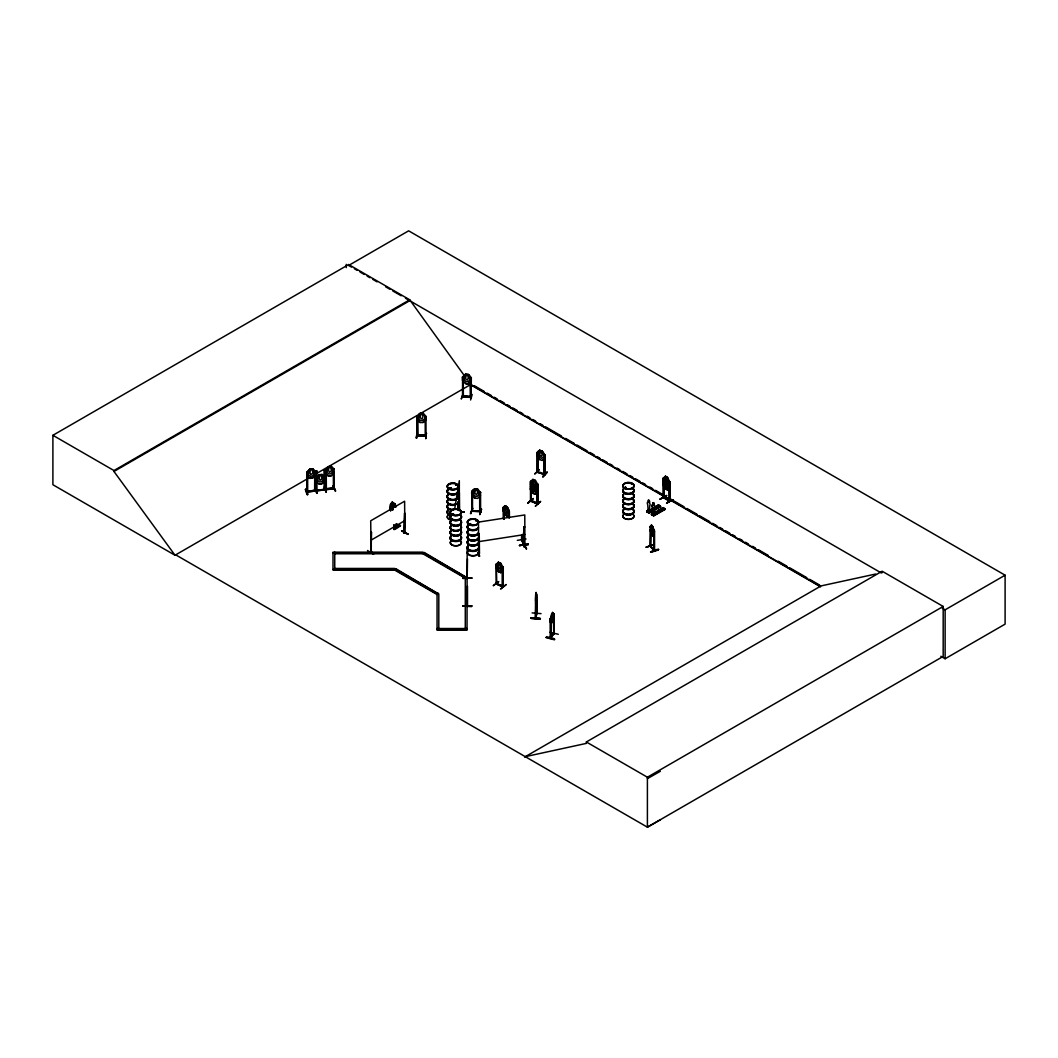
<?xml version="1.0" encoding="UTF-8"?>
<svg xmlns="http://www.w3.org/2000/svg" width="1058" height="1058" viewBox="0 0 1058 1058"><rect width="100%" height="100%" fill="white"/><g stroke="black" fill="none" stroke-linecap="round" stroke-linejoin="round"><path stroke-width="1.5" d="M450.457 539.54L450.47 539.157M531.129 618.004C559.246 619.38 511.702 617.555 540.083 618.507M531.129 618.348L540.069 618.851M653.804 530.772L654.32 550.821L650.141 546.285L650.088 526.62L650.802 527.029L650.564 546.748L650.802 530.296M544.063 454.689L543.984 474.407L543.971 454.649L544.923 454.94L544.844 474.698L537.054 472.132L537.305 452.401L537.424 471.961M545.002 474.539L537.199 472.185M649.4 511.768L649.691 505.645A1.997 1.151 60 0 0 649.4 502.907L649.4 500.632M654.082 514.466L654.466 508.29A1.997 1.151 60 0 0 654.175 505.552L653.725 502.934M503.886 507.695L503.224 507.483L504.15 507.761L503.912 519.293M535.983 596.99L535.665 598.683M390.574 510.802L390.561 504.269L391.367 504.481M663.379 478.15L664.014 498.093L663.313 497.683M664.014 497.379L663.287 497.009L669.82 501.188L669.82 481.615L669 481.483M535.665 603.523L536.393 596.95L535.771 603.523M537.226 484.167L537.438 503.595M537.199 471.471L537.848 472.41L537.887 452.652L538.086 472.238M552.197 613.389L551.813 619.128L552.289 613.415M649.493 511.715L647.8 511.067L648.673 510.538M648.078 510.71L648.739 510.776L647.919 511.107M653.011 513.315L652.574 513.857L653.302 513.54M652.905 513.778L652.733 512.879L652.945 515.034L652.402 513.17M417.116 434.798L418.055 435.764L417.87 416.006C417.526 418.294 421.666 407.026 418.584 418.598L420.568 420.529L422.526 420.608L424.47 418.849C428.146 413.347 415.622 412.316 423.002 413.414L425.951 416.587L423.055 413.268M416.945 432.973L416.244 438.197L417.341 432.947M417.355 432.643L416.746 438.224M418.082 434.878L425.964 435.155L426.03 436.108L425.964 416.349L426.043 419.669L423.015 422.499L420.013 422.512L417.037 419.233L420.013 422.512M421.031 413.731L422.01 413.771L423.015 416.455L422.01 418.981L420.079 417.698L421.031 413.665M423.015 422.499L426.057 419.603M425.184 416.31L425.25 435.856M425.713 438.197L426.387 433.013L425.832 438.554M425.713 438.607L426.427 433.053M459.132 510.326L459.317 492.592L459.556 510.366M546.153 637.59C551.152 635.686 562.578 642.92 546.166 637.511M554.432 639.587L546.325 636.982M454.795 508.263L459.317 480.702L459.317 509.89M457.717 510.009L459.317 500.275M532.121 612.899L541.035 613.627M536.089 592.467L535.454 618.626L536.38 613.521M535.467 599L535.864 618.123M536.3 594.411L536.075 592.573M535.388 618.599L535.877 594.093M536.287 613.534L535.877 617.832M535.824 618.546L536.776 613.6L536.604 594.437M530.494 501.108L530.481 481.469M531.38 500.474L530.508 500.368L531.116 501.399L531.42 489.814M651.887 526.064L651.437 529.595L652.35 531.79L651.966 526.038M448.989 488.465L450.734 488.465M450.073 488.836C447.64 488.399 451.501 488.135 449.994 488.77M450.47 488.809L449.994 487.923M455.813 484.577L456.606 484.908L455.707 484.987M455.813 484.948L456.553 484.696M453.022 514.373L452.335 514.214L452.996 513.99M458.908 510.353L459.304 510.75M470.744 523.922L469.607 524.398L469.99 523.736M469.765 524.649L470.532 524.173M470.836 524.292L470.612 524.517M475.836 520.681L476.603 520.351M475.783 520.615L476.682 520.681M631.798 483.771L631.388 484.392M550.53 618.216L550.239 621.787L551.403 623.294L553.757 616.986L553.85 613.891L552.593 612.37L550.332 618.705M552.686 621.694L553.85 616.999M496.149 583.262C497.339 582.482 495.805 585.378 496.89 583.302M502.457 586.039L503.357 586.899L496.096 583.923L496.281 564.205L496.81 584.241L496.744 583.5M503.291 567.286L502.338 567.181L503.291 567.286L503.172 587.045L502.378 586.185M505.869 506.61L505.235 510.207L506.504 512.257L507.166 510.128L505.936 506.57M367.496 550.491L373.633 554.313M391.526 508.012L393.325 503.211L394.66 506.716M393.88 506.808L393.259 506.359L392.584 509.982M465.48 383.432L468.403 383.869C475.24 376.172 468.562 386.567 465.427 383.499L462.452 380.153L462.478 376.992M468.429 374.506L469.805 380.166L467.887 381.806L465.956 381.607L463.999 379.558L465.427 374.188L468.429 374.506L471.379 377.918L470.4 377.627L470.532 397.477L470.387 377.64M463.483 395.983L462.756 395.666M463.325 393.946L461.248 399.011L463.285 393.55M463.364 376.926L462.597 377.032L462.518 396.618L471.405 397.332L470.625 396.486M463.391 395.97L463.364 396.697L463.245 376.899M463.549 395.798L470.546 396.512M472.199 394.462L470.585 399.977M472.609 491.692L471.842 491.586L472.622 491.467M474.698 488.889L477.594 489.193L479.036 494.721L477.118 496.374L475.187 496.176L473.243 494.126L474.698 488.889L471.789 491.639M480.517 495.541L477.647 498.437L474.711 497.987M477.594 489.193L474.645 488.809C470.162 490.714 470.995 495.832 474.698 498.04M472.516 508.104L470.479 513.566L472.569 508.514M470.982 513.619L472.569 508.104M472.635 510.538L471.762 511.186L480.649 511.9M472.635 511.252L471.828 510.948M479.644 492.459L480.557 492.314L479.644 492.195L479.697 511.979L480.596 512.072L480.557 492.314M479.856 511.781L480.477 511.847M480.477 511.133L472.728 510.75L480.649 511.186M481.443 509.03L479.829 514.545L481.483 509.07M479.829 514.545L481.496 509.374M654.175 544.844L646.028 547.158L654.201 544.566M498.344 565.435L499.164 563.068M533.708 484.657L532.928 488.36L534.515 490.198L535.335 487.963L533.655 484.709M310.801 469.435L309.862 472.199L310.801 474.645L312.745 473.204L312.745 471.842L311.766 469.316L310.774 469.382M329.355 467.133L328.416 469.897L329.355 472.357L331.299 470.903L331.299 469.54L330.321 467.014L329.342 467.081M550.623 617.925L550.623 638.371C549.803 637.604 555.093 630.793 553.85 634.02M553.797 633.57L550.372 638.186M551.006 637.908L550.689 618.242M553.903 634.033L554.088 614.063M540.466 451.078L539.633 454.821L541.312 456.58L542.185 454.305L540.519 451.039M524.08 527.135L524.861 527.016L523.988 526.963L524.094 546.761L524.94 546.602L524.768 514.955L478.467 522.11L478.666 553.797L479.419 553.612L479.248 533.88L479.314 553.651M521.594 539.977L523.617 544.963L523.419 533.034M523.419 544.46L521.925 535.031M523.961 544.91L521.951 539.871L523.922 544.103M536.684 614.01L536.697 593.961M328.337 466.723L326.962 472.41L328.906 474.01L330.823 473.772L332.728 471.696L331.313 466.353L328.337 466.723L325.428 470.241L326.406 469.897M647.932 510.723L648.369 512.27M652.693 502.828L653.646 502.695M652.455 513.54L654.849 514.955L654.69 514.003L653.513 515.365L651.728 514.32L652.892 512.971M477.753 552.342L479.605 556.191L477.978 553.704M479.525 556.124L478.388 553.281M498.331 562.38L497.154 567.233L498.728 569.773L500.302 570.46L501.849 569.283L500.685 563.398L498.358 562.234L496.281 564.205M554.114 633.649L550.57 637.842M305.418 489.497C307.375 487.593 309.214 502.59 305.418 489.497L307.666 494.496L305.855 489.06M316.633 493.041L315.125 488.214M315.125 487.936L317.069 493.385L314.742 487.963M324.409 487.064L325.983 492.234M532.862 483.982L531.711 488.822L533.325 491.322L534.938 491.983L536.538 490.78L535.335 483.532L533.708 480.226L532.928 483.929L534.515 485.767L535.335 484.895L537.781 488.994L537.689 492.036L535.374 494.165L532.822 493.2C527.558 483.03 531.433 494.403 535.335 494.06M539.62 450.404L538.35 455.35L540.056 457.77L541.762 458.339L543.442 457.056L543.442 454.728L542.185 451.25L539.633 450.258L542.265 451.131L544.87 455.099L542.185 451.25M493.345 585.762L498.781 581.662M527.955 503.039L533.1 498.794M663.921 498.106L664.173 484.881M306.82 491.904L315.668 490.991M315.668 490.277L314.702 491.11L315.496 490.066M314.636 490.938L314.755 471.339L315.615 471.484L314.768 471.59M316.091 490.753L324.951 489.841M323.907 489.074L324.171 489.999L324.687 488.928M325.375 488.889L333.958 487.778L334.063 488.77M325.375 489.603L334.05 488.492M334.116 488.016L333.349 488.571M539.316 469.686L534.832 473.878M536.644 613.997L536.3 593.842M371.067 551.668L371.503 532.465L370.71 532.677L371.503 532.465M404.368 533.113L404.619 513.104L404.328 533.166L404.368 532.399M650.564 546.034L650.802 546.616M653.897 549.697L653.897 550.411L654.294 549.578M653.897 550.358L653.778 530.521L654.558 531.103L654.558 550.689L650.419 546.192L653.857 549.803M455.853 484.564L456.13 484.498M453.644 514.32L452.083 514.32M470.453 524.332L470.294 523.617M625.318 487.275L624.683 487.857M625.728 488.095L625.463 487.222L625 487.976M655.272 508.435L654.862 507.734M659.2 511.318L658.79 511.133M550.98 618.308L550.279 618.666L550.345 638.291M558.32 634.297L550.015 632.248M479.248 553.453L478.375 552.884L479.419 553.109M479.314 552.937L478.494 553.083M306.873 472.542L309.782 469.011L312.784 468.707L315.72 471.445L315.575 491.005L306.886 492.076L306.913 472.318L307.852 472.199M306.873 475.65L309.809 478.388L312.718 477.885L315.615 474.539M309.782 478.335L312.784 478.018L315.72 474.553M316.157 478.216L319.066 474.698L322.055 474.381L323.444 479.671L321.539 481.76L319.622 481.998L317.691 480.385L319.132 474.83L316.13 478.163M316.13 481.271L319.08 484.061L322.055 483.704L324.872 480.16M319.08 484.061L322.016 483.625L324.991 480.226M325.414 473.296L328.364 476.087L331.339 475.716L334.249 472.199M650.048 526.725L651.49 525.046L654.558 531.103M316.183 471.167L316.157 490.938L316.183 471.167L316.977 471.075L316.977 490.886L316.964 490.145M324.951 489.127L324.079 489.285M325.467 488.889L333.191 488.135M326.248 489.709L326.248 488.994M539.633 450.258C535.123 451.938 536.909 457.122 539.58 459.622L542.265 460.442L544.738 458.207M537.067 455.654L539.673 459.503M544.923 454.94L544.764 474.711M542.185 460.402L544.87 458.207M537.848 471.696L537.213 471.233L537.067 472.106M538.086 471.723L544.844 473.984M543.984 473.905L544.764 473.958M543.098 476.973L547.277 472.357M542.728 476.484L547.184 471.974L542.754 476.827M462.452 377.045L465.427 374.188L468.403 374.558L471.26 377.984M505.274 505.645L503.224 507.483C507.866 502.418 501.664 511.702 505.552 513.236L506.848 514.082L508.118 513.09L508.118 510.763L507.166 507.073L505.274 505.645L507.271 506.98L509.242 511.384L509.163 517.891M509.242 514.492C508.567 518.764 502.471 512.694 507.271 516.291M371.503 552.038L370.75 551.482M370.75 552.197L371.583 552.038M404.804 532.862L404.619 501.214L370.71 520.787L371.067 552.382M393.259 508.475C389.489 502.973 397.967 508.647 392.544 505.459L390.561 507.311M669.82 481.615L669.661 501.36L663.379 497.723L663.287 478.071L665.403 476.193L667.558 477.436L669.688 481.774M668.921 481.443L669.542 488.055L667.426 489.933L665.27 488.69L663.141 484.366L663.141 481.258L665.337 479.34L666.051 477.132L666.752 477.528L667.466 480.596L666.752 482.752L665.376 480.755L665.27 479.38L667.453 480.649L668.484 486.627L667.122 487.672L665.72 486.865L664.331 484.22L665.376 479.446L663.221 481.324M667.426 489.933L669.476 487.989M503.092 570.487L500.685 572.55L498.292 571.584L495.964 567.392M503.172 567.445L500.778 563.292L498.292 562.274L498.292 571.584L500.778 572.603L503.119 570.593M530.508 489.06L530.428 485.953L532.915 483.942M535.335 489.629L537.808 487.513M531.5 500.751L537.874 504.058L537.795 484.458L535.427 480.372L536.538 486.349L534.938 487.553L533.325 486.892L531.711 484.392L532.941 479.367L530.428 481.522L530.428 484.63L532.875 488.717L535.427 489.682L537.834 487.619M531.42 486.561L531.076 481.8M531.42 481.668L531.116 501.399M530.508 486.006L532.875 483.837L535.374 484.855L537.834 488.941M537.305 484.035L537.967 484.313L537.028 484.207L537.054 503.727L537.662 503.33M532.875 488.717L535.388 489.589M528.021 503.132L533.166 498.477L528.021 502.722M531.513 500.527L537.411 502.907M540.585 501.505L535.48 506.108M535.374 506.108L540.532 501.452M495.898 564.337L496.03 567.405M500.778 563.292L500.778 572.603M503.039 567.472L503.092 587.005L496.096 583.923M506.002 584.505L500.54 589.028L506.055 584.862M452.11 514.029L453.697 514.148M469.236 523.922L469.99 523.617M647.43 512.231L646.888 510.855L648.051 510.181M657.19 505.579C662.11 509.176 655.14 503.992 658.645 505.446M647.403 512.217L658.777 505.314L646.716 511.808M648.871 513.064L660.483 506.134L658.354 504.904M648.475 512.826L660.628 506.584L649.123 513.196L648.845 511.979L650.009 511.305L650.167 512.244M658.354 505.076L660.483 506.134M648.845 513.024L660.509 506.398M651.424 514.545L652.733 512.879M662.903 507.919C659.861 507.628 667.069 511.424 661.872 508.276M651.807 514.743L663.445 508.012L652.112 514.942M665.191 509.096L653.434 515.669M664.622 508.898L653.103 515.484M653.513 515.722L654.849 514.095M417.183 435.552L425.964 435.87M417.249 435.05L425.911 435.407M425.911 436.121L417.09 435.751L417.183 415.979M404.196 533.179L404.83 513.223M401.59 530.878L408.335 534.316L401.947 530.666M370.71 551.456L371.57 551.284M404.566 532.677L403.984 533.047L404.632 532.624M175.787 554.881L175.099 555.291L52.9 484.736L52.9 435.301L348.664 264.54L409.724 299.784L464.965 376.503M348.664 264.54L348.664 265.452L408.639 230.829L1005.1 575.195L1005.1 624.127L945.125 658.75L940.84 656.264M52.9 435.301L113.96 470.546L409.724 299.784M660.351 819.791L647.403 827.171L175.707 554.842L175.006 555.238L113.96 471.458L409.724 300.697M175.006 555.238L309.703 477.475M315.403 474.182L471.471 384.08M390.349 510.485L390.495 504.19L392.611 502.312L394.727 503.621L396.181 506.451M370.71 540.36L404.619 520.787M400.506 525.773C387.307 535.229 397.081 523.763 400.506 525.786M393.801 529.251L400.162 525.178M400.241 525.588L393.841 528.907M333.006 569.455L394.687 569.455L395.917 568.741L438.303 593.816L397.332 570.169M334.751 553.162L422.935 553.162L424.179 552.435L466.552 577.509L424.179 553.043L422.935 553.757L334.751 553.77M438.303 593.207L437.06 593.922L394.687 569.455M466.552 576.901L465.308 577.615L465.282 629.14M663.221 478.11L663.789 478.216M663.141 481.258L665.442 485.45L667.492 486.786L669.688 484.868L667.386 480.689M666.685 480.676L667.466 485.067L666.051 485.463C665.125 484.643 664.874 479.367 666.752 480.636M663.141 484.366L665.337 488.651L667.492 489.894M665.337 485.543L663.287 481.178M649.4 502.907L649.493 501.095M666.593 495.382L659.888 499.257L666.593 495.792M666.553 495.66L660.245 499.059M652.469 507.139L652.376 507.192A1.997 1.151 60 0 1 652.667 504.785L652.76 504.732A1.997 1.151 60 0 0 652.469 507.139L652.521 513.474M648.21 510.273L646.888 510.855M655.246 506.703C660.919 509.242 652.786 507.113 656.41 506.028L658.539 507.417L656.41 506.028M658.909 505.605L646.874 511.702L649.136 513.209M658.79 505.42L647.456 512.231M669.053 500.328L669.582 501.36M650.167 511.398L648.845 511.979M648.422 512.786L660.073 506.055M669.092 481.337L669.502 501.307M669.185 500.315C654.942 492.473 673.734 502.854 669.225 500.103M673.311 499.654L666.593 503.132L671.724 499.852M671.724 500.117L666.685 503.132M666.593 503.132L671.764 500.196M657.732 510.67C663.406 513.209 655.259 511.093 658.896 509.996L661.012 511.226M659.928 509.401C665.601 511.953 657.468 509.824 661.091 508.726L663.221 510.128L661.091 508.726M651.397 514.505L663.035 507.774L665.337 509.282L653.804 515.894L651.569 514.4L663.472 508.118M653.381 515.656L665.165 508.832L663.035 507.602M524.609 757.078L821.074 585.907L875.693 574.031M525.297 756.668L586.357 743.39L586.357 741.975L882.121 571.214L943.181 606.459L943.181 656.41L647.403 827.171L647.403 777.22L943.181 606.459M882.121 572.629L881.433 573.039L405.465 298.237M942.294 608.178L945.125 609.818L1005.1 575.195M647.403 778.648L660.351 771.269M307.785 472.45L306.979 472.503L307.071 492.089M507.271 506.98C510.657 512.284 507.39 509.691 508.634 517.534M503.224 510.591L505.274 514.955L503.224 510.591L503.304 507.443L503.383 518.949M462.65 395.705L463.457 395.798M471.233 396.803L463.549 396.009M471.894 510.273L472.767 510.34M450.43 488.703L449.081 488.505M469.726 523.657L469.382 524.517M624.709 488.069L626.032 488.069M655.166 508.382L654.69 508.488M658.896 510.67L660.007 510.842L658.896 511.08M371.279 551.919L371.279 532.346M544.143 473.548L544.91 473.772M651.49 525.046L652.812 526.672L653.5 530.468L652.588 533.655C648.448 532.862 653.289 522.11 650.128 526.699L650.525 527.122M652.812 526.672L654.333 531.222M651.516 534.303L649.996 529.754L652.918 535.903M646.213 547.29L653.989 544.685M650.723 552.25C665.773 548.573 655.748 548.308 650.723 552.197M524.781 545.915L524.186 546.034M530.68 500.937L538.059 503.886L537.967 484.313M307.68 491.296L307.68 492.01L307.653 472.212M326.38 489.709L326.221 469.924M476.325 520.681L476.06 520.615M624.894 488.069L625.873 488.135M654.862 508.62L655.166 507.84M425.25 435.155L425.038 436.055M537.305 471.26L537.993 471.471M326.3 470.136L325.533 470.202L325.48 489.814L334.235 488.69L334.077 468.959L333.283 469.051L333.442 488.822M472 510.234L471.921 511.199L471.894 491.415M479.327 534.052L478.547 534.184M523.789 543.905L526.58 548.917L523.829 543.746M524.054 545.756L524.861 545.69M524.861 546.404L524.173 546.721M530.759 500.963L530.759 489.55M537.755 504.031L530.627 501.175M478.467 541.683L524.768 534.528M517.336 540.347L526.024 538.998M528.167 544.024L519.385 545.531L528.259 544.566M496.215 583.751L496.414 583.051M503.053 586.304L496.81 583.725L502.563 586.039M309.782 469.011L308.407 474.698L310.338 476.312L312.269 476.074L314.173 473.997L312.732 468.787L309.849 469.144L306.913 472.318M328.403 466.856L331.299 466.499M324.171 489.999L323.999 470.202L324.793 470.109L324.859 489.854L316.355 490.938M316.249 471.352L316.977 471.075M324.859 470.281L323.999 470.202M333.323 469.289L334.077 468.959M325.428 473.349L328.39 475.941L331.339 475.716M333.257 486.072L335.624 491.084L333.376 486.006M314.636 490.423L306.886 491.362M401.643 530.772L408.084 534.422M524.742 545.69L524.742 546.404M625.238 487.328L626.296 487.685M625.027 487.817L625.926 487.421M452.295 514.532L453.327 514.135M470.149 524.424L469.289 524.318M659.2 510.578L659.941 510.75M393.695 525.641L396.869 527.479L396.803 524.186M316.368 490.251L323.973 489.457L316.289 490.224M317.069 489.92L317.069 490.634M307.084 491.401L314.636 490.224M307.666 491.785L307.799 491.071M471.167 396.803L471.154 397.544L471.313 377.746M471.154 397.544L462.677 396.631M480.53 512.112L480.398 511.371M417.91 416.217L417.156 416.151L417.183 435.751M325.626 489.788L325.467 470.03M467.477 558.862L467.173 578.951M462.822 578.276L471.815 578.223M467.477 586.066L467.517 605.612M471.815 605.758L462.835 606.181L471.815 606.446L462.835 606.168L471.815 605.745L462.835 605.811M333.006 552.765L422.935 552.765M334.751 568.45L394.687 568.45L394.687 570.064L437.06 594.53M467.028 577.615L465.282 577.615L422.935 553.149M467.028 578.223L465.282 578.223L422.935 553.757L422.935 552.157L333.006 552.157L333.006 570.064L394.687 570.064L395.917 568.741M437.06 628.518L467.028 628.518M437.06 629.536L467.028 629.536M654.122 550.226L654.624 550.702L654.585 549.895M460.971 511.794L463.999 512.072M535.877 593.525L535.983 595.628M535.665 594.212L535.454 599.04M531.129 618.388L540.083 618.917M471.921 510.485L472.529 510.551M650.419 546.192L654.254 550.305M479.724 511.292L479.79 512.019M523.736 543.574L526.223 548.917M333.27 485.662L335.267 491.084M450.02 488.042L449.716 488.77M552.58 612.476L553.149 617.065L551.615 621.006L550.861 620.2L551.522 614.063M550.239 621.787L551.522 623.215M537.147 452.56L537.861 452.626M538.958 469.633L534.898 473.865M396.776 526.765L393.907 525.006M396.671 527.439L396.221 526.421M532.875 479.406L535.427 480.372M653.46 502.563L652.667 504.785M499.098 563.107L500.685 567.815L499.098 568.331L498.344 566.797M498.45 581.583L493.385 585.471M648.197 510.882L647.694 504.481A1.997 1.151 60 0 1 647.985 502.087L648.078 500.275M348.664 265.452L351.507 267.092M354.351 268.732L357.194 270.372M360.024 272.012L364.283 274.472M367.126 276.112L369.969 277.751M372.813 279.391L377.071 281.851M385.588 286.771L389.847 289.231M392.69 290.871L401.207 295.777M474.328 385.72L484.313 391.486M487.169 393.14L491.454 395.613M494.298 397.253L497.154 398.906M500.011 400.546L504.296 403.019M507.152 404.672L509.996 406.325M512.852 407.965L517.137 410.438M519.994 412.091L522.837 413.731M527.122 416.204L529.979 417.857M532.835 419.497L535.679 421.15M539.964 423.623L542.82 425.263M545.677 426.916L561.375 435.975M565.646 438.448L574.216 443.395M577.06 445.034L587.058 450.801M589.901 452.454L594.186 454.927M597.043 456.567L599.899 458.22M602.756 459.873L607.028 462.333M609.884 463.986L612.741 465.639M617.012 468.099L619.869 469.752M622.726 471.405L627.01 473.878M629.867 475.518L632.71 477.171M635.567 478.811L639.852 481.284M642.709 482.937L645.552 484.577M649.837 487.05L652.693 488.703M655.55 490.343L664.107 495.289M668.391 497.763L684.09 506.822M686.933 508.475L696.931 514.241M699.774 515.881L709.773 521.66M712.616 523.3L716.901 525.773M719.757 527.426L722.614 529.066M725.471 530.719L729.742 533.192M732.599 534.832L735.455 536.485M739.727 538.958L742.584 540.598M745.44 542.251L748.297 543.891M752.582 546.364L755.425 548.018M758.282 549.657L768.267 555.437M778.265 561.203L786.821 566.136M789.678 567.789L806.804 577.668M809.648 579.321L819.646 585.087M820.373 586.317L470.784 384.477L468.839 381.819M469.845 384.345L820.585 586.846M654.214 507.298L656.33 508.514M648.369 510.842L647.628 510.525L647.628 511.953M647.046 511.622L648.845 512.654M393.695 525.138L396.988 526.54M393.907 525.522L397.107 527.32L397.028 524.054M586.357 741.975L647.403 777.22M502.457 586.74L502.643 567.009M523.829 544.46L523.723 532.994M648.699 499.918L649.308 500.672M663.313 497.763L663.591 478.031M331.313 466.353L334.275 469.144M462.597 396.605L462.558 395.705M477.661 489.06L480.596 492.525M471.709 494.655L474.645 498.12M530.561 484.577L532.981 488.611M392.928 509.89L391.526 507.232C394.515 494.747 388.312 507.628 390.799 510.67M667.426 480.623L669.542 484.948M396.102 506.491L394.687 503.595L395.692 507.311M391.156 504.494L391.156 509.493M477.938 553.744L479.129 556.257M528.259 544.645L528.154 543.957M324.899 477.171L322.016 474.473M324.449 486.759L326.353 492.234M535.52 600.481L535.718 601.209L535.983 592.573M522.176 540.307L521.806 535.52M654.148 503.568L654.175 505.552A1.997 1.151 60 0 1 654.373 508.343M523.393 543.799L523.34 544.526M522.123 540.321L522.11 535.48M945.125 609.818L945.125 658.75M669.251 481.284L669.251 500.857M654.69 514.003L654.69 514.691M650.009 511.305L650.009 511.979M553.757 613.878L553.744 634.112L553.44 614.076M530.759 481.39L530.759 486.283M523.988 526.963L523.988 546.735M521.62 535.07L521.554 540.03M509.401 511.239L509.401 517.772M508.858 510.895L508.858 517.415M504.15 512.654L504.15 519.174M503.621 507.404L503.621 518.83M502.325 566.916L502.471 586.793M472.529 511.292L472.49 491.706M467.173 546.973L467.028 630.145L437.06 630.145L437.06 593.922L438.805 593.922L438.805 629.14M396.446 523.723L396.221 527.188L396.221 523.842M370.935 532.809L370.935 552.382M346.27 264.355L346.27 267.595M334.751 552.157L334.751 570.064M333.191 487.923L333.191 488.637M324.793 470.109L324.793 489.92M315.522 471.26L315.509 491.071M113.96 470.546L113.96 471.458M458.326 495.951A5.687 3.28 0 0 1 458.326 497.657M456.844 499.125A5.687 3.28 0 0 1 449.372 499.402A5.687 3.28 0 0 1 447.904 495.157M458.431 497.115A5.594 3.227 0 0 1 458.233 497.961M456.791 499.402A5.594 3.227 0 0 1 449.425 499.68A5.594 3.227 0 0 1 447.984 495.501M456.791 503.621A5.594 3.227 0 0 1 449.425 503.899A5.594 3.227 0 0 1 447.984 499.72M456.805 503.753A5.621 3.24 0 0 1 449.412 504.031A5.621 3.24 0 0 1 447.97 499.839M458.431 501.651A5.607 3.24 0 0 1 458.246 502.497M456.791 503.939A5.607 3.24 0 0 1 449.412 504.216A5.607 3.24 0 0 1 447.97 500.037M456.844 493.729A5.687 3.28 0 0 1 449.372 494.007A5.687 3.28 0 0 1 447.904 489.761M448.804 489.087A5.687 3.28 0 0 1 451.356 488.227M458.326 490.555A5.687 3.28 0 0 1 458.326 492.248M458.431 496.215A5.607 3.24 0 0 1 458.246 497.048M456.791 498.503A5.607 3.24 0 0 1 449.412 498.781A5.607 3.24 0 0 1 447.97 494.589M458.431 491.719A5.594 3.227 0 0 1 458.233 492.552M457.678 493.332A5.594 3.227 0 0 1 450.034 494.509A5.594 3.227 0 0 1 447.984 490.105M448.87 489.431A5.594 3.227 0 0 1 451.382 488.598M456.844 498.847A5.687 3.28 0 0 1 449.372 499.125A5.687 3.28 0 0 1 447.904 494.88M458.326 495.673A5.687 3.28 0 0 1 458.326 497.379M458.326 490.277A5.687 3.28 0 0 1 458.326 491.97M457.757 492.764A5.687 3.28 0 0 1 449.994 493.967A5.687 3.28 0 0 1 447.904 489.484M448.804 488.809A5.687 3.28 0 0 1 451.356 487.95M458.431 490.806A5.607 3.24 0 0 1 458.246 491.653M457.691 492.433A5.607 3.24 0 0 1 450.02 493.61A5.607 3.24 0 0 1 447.97 489.193M448.87 488.518A5.607 3.24 0 0 1 451.382 487.685M451.356 515.365A5.687 3.28 0 0 1 447.904 510.551M451.382 515.63A5.594 3.227 0 0 1 447.984 510.895M451.382 519.848A5.594 3.227 0 0 1 447.984 515.114M458.418 502.153A5.581 3.227 0 0 1 458.22 502.986M455.628 504.944A5.581 3.227 0 0 1 448.883 504.428A5.581 3.227 0 0 1 447.997 500.54M451.382 520.152A5.594 3.227 0 0 1 447.984 515.418M457.757 505.155A5.687 3.28 0 0 1 457.757 508.435M452.824 510.075A5.687 3.28 0 0 1 447.904 505.155M451.382 514.73A5.607 3.24 0 0 1 447.97 509.982M457.678 505.499A5.594 3.227 0 0 1 457.678 508.726M452.824 510.34A5.594 3.227 0 0 1 447.984 505.499M451.356 515.087A5.687 3.28 0 0 1 447.904 510.273M457.757 504.878A5.687 3.28 0 0 1 457.757 508.157M452.824 509.797A5.687 3.28 0 0 1 447.904 504.878M457.691 504.587A5.607 3.24 0 0 1 457.691 507.827M455.628 509.004A5.607 3.24 0 0 1 448.87 508.501A5.607 3.24 0 0 1 447.97 504.587M478.454 533.364A5.687 3.28 0 0 1 470.784 535.546A5.687 3.28 0 0 1 468.033 530.865M478.375 533.668A5.607 3.24 0 0 1 470.81 535.811A5.607 3.24 0 0 1 468.099 531.209M468.139 535.441A5.568 3.214 0 0 0 470.823 540.016A5.621 3.24 0 0 0 478.388 538.006A5.568 3.214 0 0 1 470.823 540.016A5.621 3.24 0 0 1 468.099 535.533M478.388 538.416A5.621 3.24 0 0 1 470.81 540.572A5.621 3.24 0 0 1 468.099 535.956M478.454 527.955A5.687 3.28 0 0 1 470.784 530.137A5.687 3.28 0 0 1 468.033 525.469M478.361 532.756A5.594 3.227 0 0 1 470.823 534.912A5.594 3.227 0 0 1 468.112 530.309M478.361 528.259A5.594 3.227 0 0 1 470.823 530.415A5.594 3.227 0 0 1 468.112 525.813M478.454 533.087A5.687 3.28 0 0 1 470.784 535.269A5.687 3.28 0 0 1 468.033 530.587M478.454 527.678A5.687 3.28 0 0 1 470.784 529.86A5.687 3.28 0 0 1 468.033 525.191M478.375 527.36A5.607 3.24 0 0 1 470.81 529.516A5.607 3.24 0 0 1 468.099 524.9M478.454 548.758A5.687 3.28 0 0 1 470.784 550.94A5.687 3.28 0 0 1 468.033 546.259M478.375 549.062A5.607 3.24 0 0 1 470.81 551.205A5.607 3.24 0 0 1 468.099 546.602M478.533 552.435A5.568 3.214 0 0 1 471.524 555.543A5.568 3.214 0 0 1 468.139 550.834M478.348 538.681A5.568 3.214 0 0 1 470.823 540.823A5.568 3.214 0 0 1 468.139 536.234M478.573 552.739A5.621 3.24 0 0 1 471.511 555.873A5.621 3.24 0 0 1 468.099 551.125M478.454 543.349A5.687 3.28 0 0 1 470.784 545.531A5.687 3.28 0 0 1 468.033 540.863M478.361 548.15A5.594 3.227 0 0 1 470.823 550.292A5.594 3.227 0 0 1 468.112 545.703M478.361 543.653A5.594 3.227 0 0 1 470.823 545.809A5.594 3.227 0 0 1 468.112 541.207M478.454 548.48A5.687 3.28 0 0 1 470.784 550.663A5.687 3.28 0 0 1 468.033 545.981M478.454 543.071A5.687 3.28 0 0 1 470.784 545.254A5.687 3.28 0 0 1 468.033 540.585M478.375 542.754A5.607 3.24 0 0 1 470.81 544.91A5.607 3.24 0 0 1 468.099 540.294M460.759 520.986A5.687 3.28 0 0 1 455.839 525.905A5.687 3.28 0 0 1 450.906 520.986M460.68 521.316A5.594 3.227 0 0 1 455.839 526.17A5.594 3.227 0 0 1 450.986 521.316M460.693 525.654A5.621 3.24 0 0 1 455.839 530.521A5.621 3.24 0 0 1 450.973 525.654M460.693 525.839A5.621 3.24 0 0 1 455.839 530.706A5.621 3.24 0 0 1 450.973 525.839M460.759 515.577A5.687 3.28 0 0 1 455.839 520.51A5.687 3.28 0 0 1 450.906 515.577M460.68 520.417A5.594 3.227 0 0 1 455.839 525.257A5.594 3.227 0 0 1 450.986 520.417M460.693 515.92A5.607 3.24 0 0 1 455.839 520.774A5.607 3.24 0 0 1 450.973 515.92M460.759 520.708A5.687 3.28 0 0 1 455.839 525.628A5.687 3.28 0 0 1 450.906 520.708M460.759 515.299A5.687 3.28 0 0 1 455.839 520.232A5.687 3.28 0 0 1 450.906 515.299M460.693 515.008A5.607 3.24 0 0 1 455.839 519.875A5.607 3.24 0 0 1 450.973 515.008M460.759 536.38A5.687 3.28 0 0 1 455.839 541.299A5.687 3.28 0 0 1 450.906 536.38M460.68 536.71A5.594 3.227 0 0 1 455.839 541.564A5.594 3.227 0 0 1 450.986 536.71M460.666 540.942A5.568 3.214 0 0 1 455.839 545.769A5.568 3.214 0 0 1 451.012 540.942M460.666 526.342A5.568 3.214 0 0 1 455.839 531.169A5.568 3.214 0 0 1 451.012 526.342M460.693 541.048A5.621 3.24 0 0 1 455.839 545.915A5.621 3.24 0 0 1 450.973 541.048M460.693 526.064A5.621 3.24 0 0 1 455.839 530.931A5.621 3.24 0 0 1 450.973 526.064M460.759 530.971A5.687 3.28 0 0 1 455.839 535.903A5.687 3.28 0 0 1 450.906 530.971M460.68 535.811A5.594 3.227 0 0 1 455.839 540.651A5.594 3.227 0 0 1 450.986 535.811M460.693 531.314A5.607 3.24 0 0 1 455.839 536.168A5.607 3.24 0 0 1 450.973 531.314M460.759 536.102A5.687 3.28 0 0 1 455.839 541.022A5.687 3.28 0 0 1 450.906 536.102M460.759 530.693A5.687 3.28 0 0 1 455.839 535.626A5.687 3.28 0 0 1 450.906 530.693M460.693 530.402A5.607 3.24 0 0 1 455.839 535.255A5.607 3.24 0 0 1 450.973 530.402M633.358 494.522A5.687 3.28 0 0 1 628.439 499.442A5.687 3.28 0 0 1 623.506 494.522M633.279 494.853A5.594 3.227 0 0 1 628.439 499.707A5.594 3.227 0 0 1 623.585 494.853M633.266 499.085A5.581 3.227 0 0 1 628.439 503.925A5.581 3.227 0 0 1 623.598 499.085M633.266 499.429A5.581 3.227 0 0 1 628.439 504.256A5.581 3.227 0 0 1 623.598 499.429M633.358 489.113A5.687 3.28 0 0 1 628.439 494.046A5.687 3.28 0 0 1 623.506 489.113M633.292 493.954A5.607 3.24 0 0 1 628.439 498.807A5.607 3.24 0 0 1 623.572 493.954M633.292 489.457A5.607 3.24 0 0 1 628.439 494.311A5.607 3.24 0 0 1 623.572 489.457M633.358 494.245A5.687 3.28 0 0 1 628.439 499.164A5.687 3.28 0 0 1 623.506 494.245M633.358 488.836A5.687 3.28 0 0 1 628.439 493.769A5.687 3.28 0 0 1 623.506 488.836M633.292 488.545A5.607 3.24 0 0 1 628.439 493.412A5.607 3.24 0 0 1 623.572 488.545M633.358 509.916A5.687 3.28 0 0 1 628.439 514.836A5.687 3.28 0 0 1 623.506 509.916M633.279 510.247A5.594 3.227 0 0 1 628.439 515.101A5.594 3.227 0 0 1 623.585 510.247M633.266 514.479A5.581 3.227 0 0 1 628.439 519.319A5.581 3.227 0 0 1 623.598 514.479M633.266 499.879A5.581 3.227 0 0 1 628.439 504.706A5.581 3.227 0 0 1 623.598 499.879M633.292 514.585A5.621 3.24 0 0 1 628.439 519.452A5.621 3.24 0 0 1 623.572 514.585M633.292 499.601A5.621 3.24 0 0 1 628.439 504.468A5.621 3.24 0 0 1 623.572 499.601M633.358 504.507A5.687 3.28 0 0 1 628.439 509.44A5.687 3.28 0 0 1 623.506 504.507M633.292 509.348A5.607 3.24 0 0 1 628.439 514.201A5.607 3.24 0 0 1 623.572 509.348M633.292 504.851A5.607 3.24 0 0 1 628.439 509.705A5.607 3.24 0 0 1 623.572 504.851M633.358 509.639A5.687 3.28 0 0 1 628.439 514.558A5.687 3.28 0 0 1 623.506 509.639M633.358 504.23A5.687 3.28 0 0 1 628.439 509.163A5.687 3.28 0 0 1 623.506 504.23M633.292 503.939A5.607 3.24 0 0 1 628.439 508.805A5.607 3.24 0 0 1 623.572 503.939M463.999 512.046L461.076 512.204L463.959 511.94M664.741 481.205L665.866 484.194L664.702 485.939L666.223 484.829L667.757 487.698L666.593 484.604L667.704 482.911L666.249 483.942L664.741 481.205M532.227 485.754L533.523 488.637L532.174 490.502L533.933 489.232L535.718 491.93L534.369 488.955L535.679 487.235L533.973 488.333L532.333 485.767M466.433 374.77L465.467 378.751L467.385 380.153L468.363 377.68L467.398 374.876L466.406 374.836M475.664 489.338L474.711 493.306L476.616 494.708L477.608 492.248L476.629 489.444L475.65 489.391M320.085 475.108L319.146 477.872L320.085 480.332L322.016 478.89L321.037 474.989L320.085 475.108M665.376 476.338L664.331 481.112L667.122 484.564L668.484 483.519L668.484 481.192L667.558 477.436L665.442 476.298M654.201 534.277L652.839 535.93L654.201 534.277M658.46 549.486L650.525 551.972L658.46 549.525M528.167 544.288L519.412 545.505L528.167 544.341M471.815 577.959L462.822 578.395L471.815 577.959M450.034 489.074A5.594 3.227 0 0 0 458.431 486.283A5.594 3.227 0 0 0 450.034 483.48A5.594 3.227 0 0 0 450.034 489.074M450.034 489.074A5.581 3.227 0 0 0 458.418 486.283A5.581 3.227 0 0 0 450.034 483.493A5.581 3.227 0 0 0 450.034 489.074M458.233 502.166A5.594 3.227 0 0 0 458.431 501.333A5.621 3.24 0 0 1 458.259 502.299M450.034 489.55A5.581 3.227 0 0 0 458.418 486.759A5.581 3.227 0 0 0 450.034 483.956A5.581 3.227 0 0 0 450.034 489.55M468.998 524.279A5.607 3.24 0 0 0 478.375 522.824A5.607 3.24 0 0 0 471.511 518.856A5.607 3.24 0 0 0 468.998 524.279M470.149 524.966A5.621 3.24 0 0 0 478.573 522.163A5.621 3.24 0 0 0 470.149 519.359A5.621 3.24 0 0 0 470.149 524.966M470.175 525.231A5.568 3.214 0 0 0 478.533 522.454A5.568 3.214 0 0 0 470.175 519.663A5.568 3.214 0 0 0 470.175 525.231M453.036 514.889A5.594 3.227 0 0 0 461.433 512.098A5.594 3.227 0 0 0 453.036 509.295A5.594 3.227 0 0 0 453.036 514.889M453.049 515.352A5.568 3.214 0 0 0 461.407 512.561A5.568 3.214 0 0 0 453.049 509.771A5.568 3.214 0 0 0 453.049 515.352M453.022 515.101A5.621 3.24 0 0 0 461.447 512.297A5.621 3.24 0 0 0 453.022 509.48A5.621 3.24 0 0 0 453.022 515.101M625.635 488.439A5.581 3.227 0 0 0 634.02 485.648A5.581 3.227 0 0 0 625.635 482.845A5.581 3.227 0 0 0 625.635 488.439M625.635 488.889A5.581 3.227 0 0 0 634.02 486.085A5.581 3.227 0 0 0 625.635 483.294A5.581 3.227 0 0 0 625.635 488.889M625.622 488.637A5.621 3.24 0 0 0 634.046 485.834A5.621 3.24 0 0 0 625.622 483.017A5.621 3.24 0 0 0 625.622 488.637"/></g></svg>
